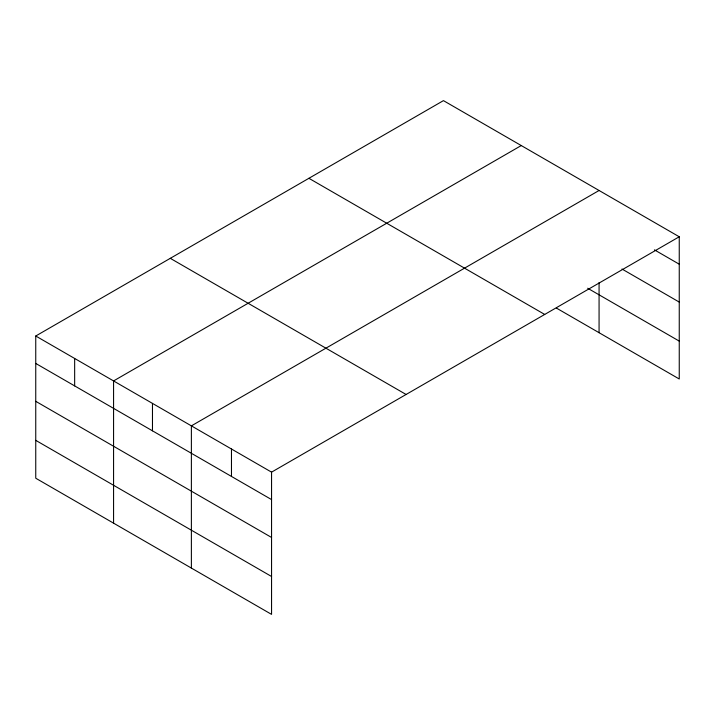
<?xml version="1.0" encoding="UTF-8"?>
<svg xmlns="http://www.w3.org/2000/svg" width="715" height="715" viewBox="0 0 715 715"><rect width="100%" height="100%" fill="white"/><g stroke="black" fill="none" stroke-linecap="round" stroke-linejoin="round"><path stroke-width="1.07" d="M556.368 308.049L679.25 378.995L679.25 236.772L443.443 100.627L35.75 336.005L35.75 478.228L271.557 614.373L271.557 472.15L35.75 336.005M521.262 145.556L113.569 380.934L113.569 523.157M599.072 190.485L191.379 425.863L191.379 568.085M271.557 472.15L679.25 236.772M654.431 249.866L679.25 264.201M621.978 269.019L679.25 302.079M587.685 288.243L679.25 341.109M308.907 178.303L544.714 314.448M170.286 258.33L406.093 394.474M35.75 363.435L271.557 499.579M35.75 401.321L271.557 537.457M35.75 440.351L271.557 576.487M599.072 282.559L599.072 332.707M231.472 449.002L231.472 476.431M152.474 403.394L152.474 430.823M74.655 358.474L74.655 385.894"/></g></svg>
